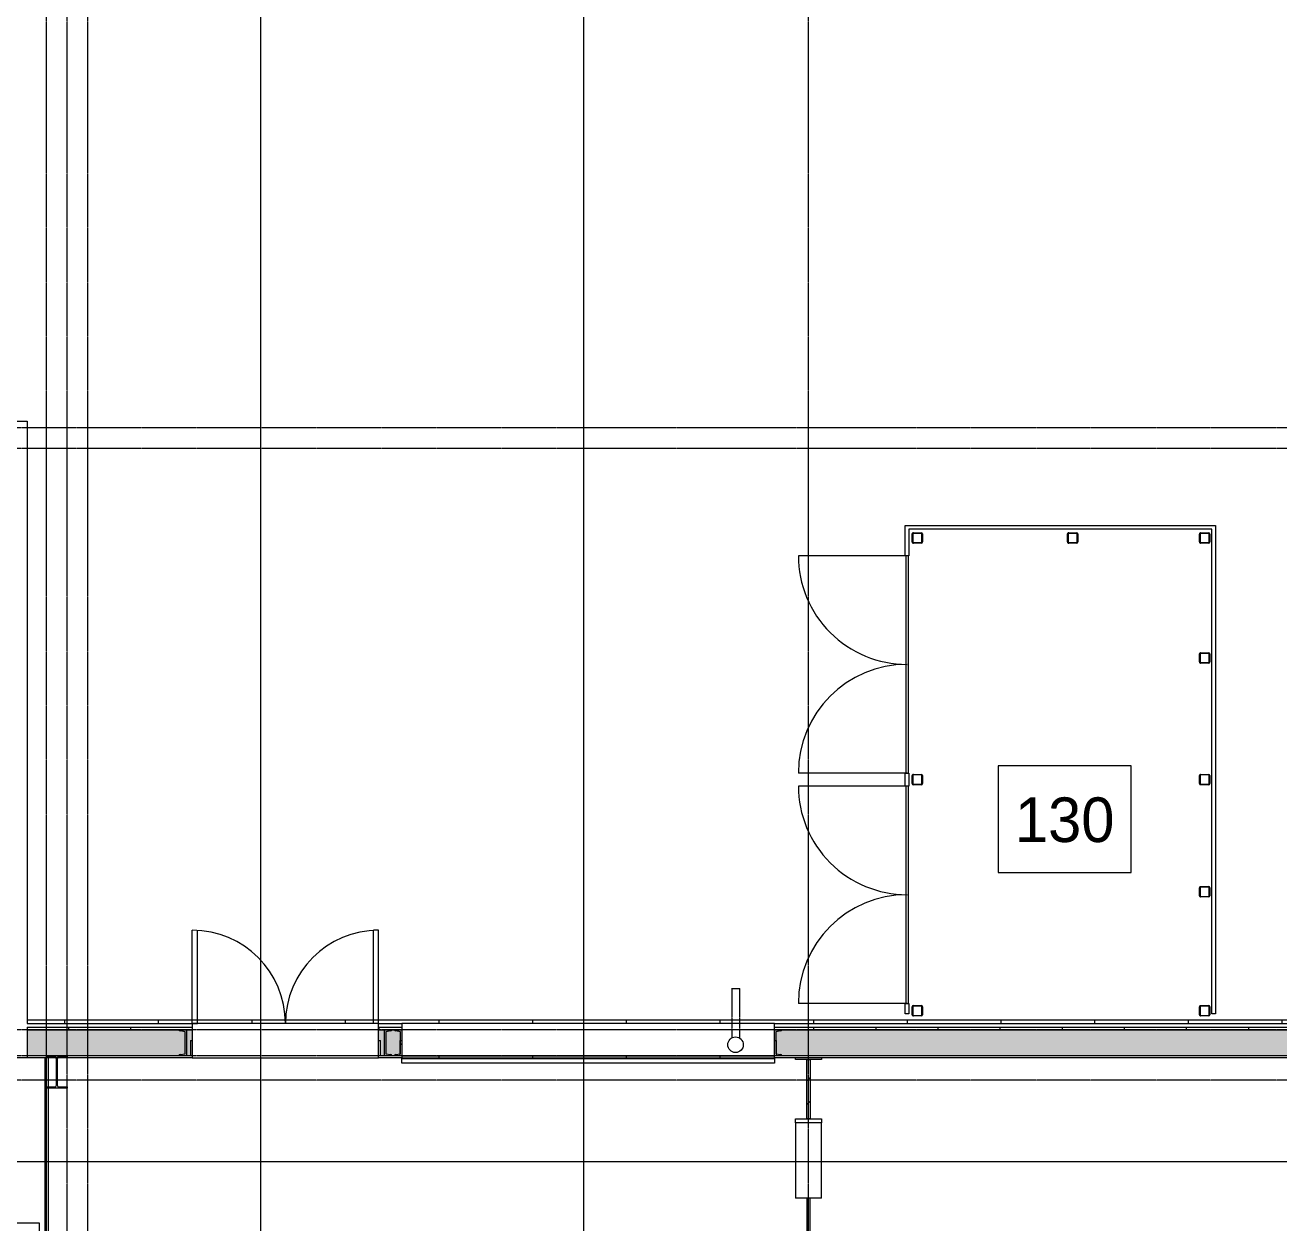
# Model space of a CAD drawing. Header units: inches. Extents: x 21035 to 27089, y -23277 to -20247.
# Drawn here: x 22783.1 to 23267.7, y -21198.9 to -20735.9 of the extents above; entities that cross this region are included whole.
import ezdxf

# ---------------------------------------------------------------- set-up
doc = ezdxf.new("R2010")
doc.units = ezdxf.units.IN
doc.header["$MEASUREMENT"] = 0
doc.linetypes.add('Dash', pattern=[0.25, 0.125, -0.125])
doc.linetypes.add('Grid Line 1_2_', pattern=[0.875, 0.5, -0.125, 0.125, -0.125])
for name, color, linetype, lineweight in [('A-AREA-IDEN', 2, 'Continuous', 9), ('A-CLNG', 13, 'Continuous', 13), ('A-DOOR', 31, 'Continuous', 13), ('A-ROOF', 132, 'Continuous', 13), ('A-ROOF-PATT', 132, 'Continuous', 13), ('A-WALL', 113, 'Continuous', 13), ('A-WALL-PATT', 111, 'Continuous', 25), ('E-LITE-EQPM', 33, 'Continuous', 13), ('E-LITE-EQPM-HDLN', 30, 'Dash', 9), ('G-ANNO-SYMB', 111, 'Continuous', 9), ('I-WALL', 2, 'Continuous', 13), ('S-BEAM', 12, 'Continuous', 13), ('S-COLS', 52, 'Continuous', 13), ('S-GRID', 1, 'Continuous', 9)]:
    doc.layers.add(name, color=color, linetype=linetype, lineweight=lineweight)
doc.styles.add('Century Gothic', font='GOTHIC.TTF', dxfattribs={"height": 17.245342})
pattern_1 = [(225, (23085.89, -22360.053), (19.00703, -19.00703), []), (225, (23085.89, -22388.853), (19.00703, -19.00703), [])]
pattern_2 = [(45, (0, 0), (-19.00703, 19.00703), []), (45, (0, 28.8), (-19.00703, 19.00703), [])]

# ---------------------------------------------------------------- blocks, each defined once
blk = doc.blocks.new('Girt_C - 10_D-1401750-RCP - First Floor')
at = {"layer": 'S-BEAM', "color": 8, "lineweight": 9}
for p, q in [((22790.75, -21135.05), (22790.75, -21603.3)), ((22790.82, -21135.05), (22790.82, -21603.3)), ((22791.39, -21146.37), (22791.39, -21135.05)), ((22791.39, -21381.05), (22791.39, -21146.8))]:
    blk.add_line(p, q, dxfattribs=at)
blk = doc.blocks.new('Double-Flush - 72_ x 96_-983185-RCP - First Floor')
at = {"layer": 'A-DOOR', "color": 7}
for p, q in [((-36, -6.63), (-36, -42.63)), ((-36, -6.63), (-34, -6.63)), ((-34, -6.63), (-34, -42.63)), ((34, -6.63), (34, -42.57)), ((36, -6.63), (34, -6.63)), ((36, -6.63), (36, -42.63)), ((-36, -42.63), (-34, -42.63))]:
    blk.add_line(p, q, dxfattribs=at)
at = {"layer": 'A-DOOR', "color": 8, "lineweight": 9}
for centre, start, end in [((-36, -6.63), 270, 360), ((36, -6.63), 180, 270)]:
    blk.add_arc(centre, 36, start, end, dxfattribs=at)
blk = doc.blocks.new('overhead door - one-983186-RCP - First Floor')
at = {"layer": 'A-DOOR', "color": 7}
for p, q in [((-72, -8.75), (-72, -7)), ((-72, -7), (72, -7)), ((72, -8.75), (-72, -8.75)), ((72, -7), (72, -8.75))]:
    blk.add_line(p, q, dxfattribs=at)
blk = doc.blocks.new('Lighting-Street_Cooper_Navion-Lumark_4-6-LED-Squares - The Caretaker LED-964008-RCP - First Floor')
at = {"layer": 'E-LITE-EQPM', "color": 8, "lineweight": 9}
blk.add_line((-1.68, -10.73), (1.57, -10.73), dxfattribs=at)
blk.add_circle((-0.05, -32.45), 3, dxfattribs=at)
at = {"layer": 'E-LITE-EQPM-HDLN', "color": 8}
for p, q in [((-1.55, -10.73), (-1.55, -29.92)), ((1.45, -10.73), (1.45, -29.92))]:
    blk.add_line(p, q, dxfattribs=at)
blk = doc.blocks.new('dumpster door - one-1001559-RCP - First Floor')
at = {"layer": 'A-DOOR', "color": 7}
for p, q in [((42, 0.5), (-42, 0.5)), ((-42, 0), (-42, -42)), ((42, 0), (42, -42)), ((-42, -0.5), (42, -0.5))]:
    blk.add_line(p, q, dxfattribs=at)
for centre, start, end in [((-42, 0), 270, 0), ((42, 0), 180, 270)]:
    blk.add_arc(centre, 42, start, end, dxfattribs=at)
blk = doc.blocks.new('HSS-Hollow Structural Section-Column - HSS4X4X1_4-1001889-RCP - First Floor')
at = {"layer": 'S-COLS', "lineweight": 9}
h = blk.add_hatch(dxfattribs=at)
h.set_pattern_fill('FP_19', color=8, style=0, pattern_type=2)
h.set_pattern_definition([(225, (23127.985, -21116.928), (19.00703, -19.00703), []), (225, (23127.985, -21145.728), (19.00703, -19.00703), [])])
h.paths.add_polyline_path([(-1.53, 2), (-1.86, 1.86), (-2, 1.53), (-2, -1.53), (-1.86, -1.86), (-1.53, -2), (1.53, -2), (1.86, -1.86), (2, -1.53), (2, 1.53), (1.86, 1.86), (1.53, 2)], flags=0)
h.paths.add_polyline_path([(-1.53, 1.77), (1.7, 1.7), (1.77, 1.53), (1.7, -1.7), (1.53, -1.77), (-1.7, -1.7), (-1.77, -1.53), (-1.7, 1.7)], flags=0)
at = {"layer": 'S-COLS', "color": 7}
for p, q in [((-2, -1.53), (-2, 1.53)), ((-1.77, 1.53), (-1.77, -1.53)), ((-1.53, 2), (1.53, 2)), ((1.53, 1.77), (-1.53, 1.77)), ((1.77, -1.53), (1.77, 1.53)), ((2, 1.53), (2, -1.53)), ((-1.53, -1.77), (1.53, -1.77)), ((1.53, -2), (-1.53, -2))]:
    blk.add_line(p, q, dxfattribs=at)
for centre, radius, start, end in [((-1.53, 1.53), 0.466, 90, 180), ((-1.53, 1.53), 0.233, 90, 180), ((1.53, 1.53), 0.466, 360, 90), ((1.53, 1.53), 0.233, 360, 90), ((-1.53, -1.53), 0.466, 180, 270), ((-1.53, -1.53), 0.233, 180, 270), ((1.53, -1.53), 0.233, 270, 360), ((1.53, -1.53), 0.466, 270, 0)]:
    blk.add_arc(centre, radius, start, end, dxfattribs=at)
blk = doc.blocks.new('HSS-Hollow Structural Section-Column - HSS4X4X1_4-V36-RCP - First Floor')
at = {"layer": 'S-COLS', "color": 7}
for p, q in [((-2, -1.534), (-2, 1.534)), ((-1.767, 1.534), (-1.767, -1.534)), ((-1.534, 2), (1.534, 2)), ((1.534, 1.767), (-1.534, 1.767)), ((1.767, -1.534), (1.767, 1.534)), ((2, 1.534), (2, -1.534)), ((-1.534, -1.767), (1.534, -1.767)), ((1.534, -2), (-1.534, -2))]:
    blk.add_line(p, q, dxfattribs=at)
for centre, radius, start, end in [((-1.534, 1.534), 0.466, 90, 180), ((-1.534, 1.534), 0.233, 90, 180), ((1.534, 1.534), 0.466, 360, 90), ((1.534, 1.534), 0.233, 360, 90), ((-1.534, -1.534), 0.466, 180, 270), ((-1.534, -1.534), 0.233, 180, 270), ((1.534, -1.534), 0.233, 270, 360), ((1.534, -1.534), 0.466, 270, 0)]:
    blk.add_arc(centre, radius, start, end, dxfattribs=at)
blk = doc.blocks.new('HSS-Hollow Structural Section-Column - HSS4X4X1_4-V37-RCP - First Floor')
at = {"layer": 'S-COLS', "color": 7}
for p, q in [((-2, -1.534), (-2, 1.534)), ((-1.767, 1.534), (-1.767, -1.534)), ((-1.534, 2), (1.534, 2)), ((1.534, 1.767), (-1.534, 1.767)), ((1.767, -1.534), (1.767, 1.534)), ((2, 1.534), (2, -1.534)), ((-1.534, -1.767), (1.534, -1.767)), ((1.534, -2), (-1.534, -2))]:
    blk.add_line(p, q, dxfattribs=at)
for centre, radius, start, end in [((-1.534, 1.534), 0.466, 90, 180), ((-1.534, 1.534), 0.233, 90, 180), ((1.534, 1.534), 0.466, 360, 90), ((1.534, 1.534), 0.233, 360, 90), ((-1.534, -1.534), 0.466, 180, 270), ((-1.534, -1.534), 0.233, 180, 270), ((1.534, -1.534), 0.233, 270, 360), ((1.534, -1.534), 0.466, 270, 0)]:
    blk.add_arc(centre, radius, start, end, dxfattribs=at)
blk = doc.blocks.new('HSS-Hollow Structural Section-Column - HSS4X4X1_4-V38-RCP - First Floor')
at = {"layer": 'S-COLS', "color": 7}
for p, q in [((-2, -1.534), (-2, 1.534)), ((-1.767, 1.534), (-1.767, -1.534)), ((-1.534, 2), (1.534, 2)), ((1.534, 1.767), (-1.534, 1.767)), ((1.767, -1.534), (1.767, 1.534)), ((2, 1.534), (2, -1.534)), ((-1.534, -1.767), (1.534, -1.767)), ((1.534, -2), (-1.534, -2))]:
    blk.add_line(p, q, dxfattribs=at)
for centre, radius, start, end in [((-1.534, 1.534), 0.466, 90, 180), ((-1.534, 1.534), 0.233, 90, 180), ((1.534, 1.534), 0.466, 360, 90), ((1.534, 1.534), 0.233, 360, 90), ((-1.534, -1.534), 0.466, 180, 270), ((-1.534, -1.534), 0.233, 180, 270), ((1.534, -1.534), 0.233, 270, 360), ((1.534, -1.534), 0.466, 270, 0)]:
    blk.add_arc(centre, radius, start, end, dxfattribs=at)
blk = doc.blocks.new('HSS-Hollow Structural Section-Column - HSS4X4X1_4-V39-RCP - First Floor')
at = {"layer": 'S-COLS', "color": 7}
for p, q in [((-2, -1.534), (-2, 1.534)), ((-1.767, 1.534), (-1.767, -1.534)), ((-1.534, 2), (1.534, 2)), ((1.534, 1.767), (-1.534, 1.767)), ((1.767, -1.534), (1.767, 1.534)), ((2, 1.534), (2, -1.534)), ((-1.534, -1.767), (1.534, -1.767)), ((1.534, -2), (-1.534, -2))]:
    blk.add_line(p, q, dxfattribs=at)
for centre, radius, start, end in [((-1.534, 1.534), 0.466, 90, 180), ((-1.534, 1.534), 0.233, 90, 180), ((1.534, 1.534), 0.466, 360, 90), ((1.534, 1.534), 0.233, 360, 90), ((-1.534, -1.534), 0.466, 180, 270), ((-1.534, -1.534), 0.233, 180, 270), ((1.534, -1.534), 0.233, 270, 360), ((1.534, -1.534), 0.466, 270, 0)]:
    blk.add_arc(centre, radius, start, end, dxfattribs=at)
blk = doc.blocks.new('HSS-Hollow Structural Section-Column - HSS4X4X1_4-V40-RCP - First Floor')
at = {"layer": 'S-COLS', "lineweight": 9}
h = blk.add_hatch(dxfattribs=at)
h.set_pattern_fill('FP_20', color=8, style=0, pattern_type=2)
h.set_pattern_definition([(225, (23238.985, -20934.178), (19.00703, -19.00703), []), (225, (23238.985, -20962.978), (19.00703, -19.00703), [])])
h.paths.add_polyline_path([(-1.53, 2), (-1.86, 1.86), (-2, 1.53), (-2, -1.53), (-1.86, -1.86), (-1.53, -2), (1.53, -2), (1.86, -1.86), (2, -1.53), (2, 1.53), (1.86, 1.86), (1.53, 2)], flags=0)
h.paths.add_polyline_path([(-1.53, 1.77), (1.7, 1.7), (1.77, 1.53), (1.7, -1.7), (1.53, -1.77), (-1.7, -1.7), (-1.77, -1.53), (-1.7, 1.7)], flags=0)
at = {"layer": 'S-COLS', "color": 7}
for p, q in [((-2, -1.53), (-2, 1.53)), ((-1.77, 1.53), (-1.77, -1.53)), ((-1.53, 2), (1.53, 2)), ((1.53, 1.77), (-1.53, 1.77)), ((1.77, -1.53), (1.77, 1.53)), ((2, 1.53), (2, -1.53)), ((-1.53, -1.77), (1.53, -1.77)), ((1.53, -2), (-1.53, -2))]:
    blk.add_line(p, q, dxfattribs=at)
for centre, radius, start, end in [((-1.53, 1.53), 0.466, 90, 180), ((-1.53, 1.53), 0.233, 90, 180), ((1.53, 1.53), 0.466, 360, 90), ((1.53, 1.53), 0.233, 360, 90), ((-1.53, -1.53), 0.466, 180, 270), ((-1.53, -1.53), 0.233, 180, 270), ((1.53, -1.53), 0.233, 270, 360), ((1.53, -1.53), 0.466, 270, 0)]:
    blk.add_arc(centre, radius, start, end, dxfattribs=at)
blk = doc.blocks.new('HSS-Hollow Structural Section-Column - HSS4X4X1_4-V41-RCP - First Floor')
at = {"layer": 'S-COLS', "color": 7}
for p, q in [((-2, -1.534), (-2, 1.534)), ((-1.767, 1.534), (-1.767, -1.534)), ((-1.534, 2), (1.534, 2)), ((1.534, 1.767), (-1.534, 1.767)), ((1.767, -1.534), (1.767, 1.534)), ((2, 1.534), (2, -1.534)), ((-1.534, -1.767), (1.534, -1.767)), ((1.534, -2), (-1.534, -2))]:
    blk.add_line(p, q, dxfattribs=at)
for centre, radius, start, end in [((-1.534, 1.534), 0.466, 90, 180), ((-1.534, 1.534), 0.233, 90, 180), ((1.534, 1.534), 0.466, 360, 90), ((1.534, 1.534), 0.233, 360, 90), ((-1.534, -1.534), 0.466, 180, 270), ((-1.534, -1.534), 0.233, 180, 270), ((1.534, -1.534), 0.233, 270, 360), ((1.534, -1.534), 0.466, 270, 0)]:
    blk.add_arc(centre, radius, start, end, dxfattribs=at)
blk = doc.blocks.new('HSS-Hollow Structural Section-Column - HSS4X4X1_4-V42-RCP - First Floor')
at = {"layer": 'S-COLS', "lineweight": 9}
h = blk.add_hatch(dxfattribs=at)
h.set_pattern_fill('FP_21', color=8, style=0, pattern_type=2)
h.set_pattern_definition([(225, (23238.985, -20980.553), (19.00703, -19.00703), []), (225, (23238.985, -21009.353), (19.00703, -19.00703), [])])
h.paths.add_polyline_path([(-1.53, 2), (-1.86, 1.86), (-2, 1.53), (-2, -1.53), (-1.86, -1.86), (-1.53, -2), (1.53, -2), (1.86, -1.86), (2, -1.53), (2, 1.53), (1.86, 1.86), (1.53, 2)], flags=0)
h.paths.add_polyline_path([(-1.53, 1.77), (1.7, 1.7), (1.77, 1.53), (1.7, -1.7), (1.53, -1.77), (-1.7, -1.7), (-1.77, -1.53), (-1.7, 1.7)], flags=0)
at = {"layer": 'S-COLS', "color": 7}
for p, q in [((-2, -1.53), (-2, 1.53)), ((-1.77, 1.53), (-1.77, -1.53)), ((-1.53, 2), (1.53, 2)), ((1.53, 1.77), (-1.53, 1.77)), ((1.77, -1.53), (1.77, 1.53)), ((2, 1.53), (2, -1.53)), ((-1.53, -1.77), (1.53, -1.77)), ((1.53, -2), (-1.53, -2))]:
    blk.add_line(p, q, dxfattribs=at)
for centre, radius, start, end in [((-1.53, 1.53), 0.466, 90, 180), ((-1.53, 1.53), 0.233, 90, 180), ((1.53, 1.53), 0.466, 360, 90), ((1.53, 1.53), 0.233, 360, 90), ((-1.53, -1.53), 0.466, 180, 270), ((-1.53, -1.53), 0.233, 180, 270), ((1.53, -1.53), 0.233, 270, 360), ((1.53, -1.53), 0.466, 270, 0)]:
    blk.add_arc(centre, radius, start, end, dxfattribs=at)
blk = doc.blocks.new('HSS-Hollow Structural Section-Column - HSS4X4X1_4-V43-RCP - First Floor')
at = {"layer": 'S-COLS', "color": 7}
for p, q in [((-2, -1.534), (-2, 1.534)), ((-1.767, 1.534), (-1.767, -1.534)), ((-1.534, 2), (1.534, 2)), ((1.534, 1.767), (-1.534, 1.767)), ((1.767, -1.534), (1.767, 1.534)), ((2, 1.534), (2, -1.534)), ((-1.534, -1.767), (1.534, -1.767)), ((1.534, -2), (-1.534, -2))]:
    blk.add_line(p, q, dxfattribs=at)
for centre, radius, start, end in [((-1.534, 1.534), 0.466, 90, 180), ((-1.534, 1.534), 0.233, 90, 180), ((1.534, 1.534), 0.466, 360, 90), ((1.534, 1.534), 0.233, 360, 90), ((-1.534, -1.534), 0.466, 180, 270), ((-1.534, -1.534), 0.233, 180, 270), ((1.534, -1.534), 0.233, 270, 360), ((1.534, -1.534), 0.466, 270, 0)]:
    blk.add_arc(centre, radius, start, end, dxfattribs=at)
blk = doc.blocks.new('columns and girder2 - one-V52-RCP - First Floor')
at = {"layer": 'S-BEAM', "lineweight": 9}
h = blk.add_hatch(dxfattribs=at)
h.set_pattern_fill('FP_31', color=8, style=0, pattern_type=2)
h.set_pattern_definition(pattern_1)
h.paths.add_polyline_path([(-5, -0.5), (-5, -2), (5, -2), (5, -0.5), (3.18, -0.5)], flags=0)
h.paths.add_polyline_path([(-5, -22.75), (-5, -24.27), (5, -24.27), (5, -22.75)], flags=0)
h.paths.add_polyline_path([(5, -1199.84), (-5, -1199.84), (-5, -1201.35), (5, -1201.35)], flags=0)
h.paths.add_polyline_path([(-5, -1224.25), (-5, -1225), (5, -1225), (5, -1224.25)], flags=0)
h = blk.add_hatch(dxfattribs=at)
h.set_pattern_fill('FP_31', color=8, style=0, pattern_type=2)
h.set_pattern_definition(pattern_1)
h.paths.add_polyline_path([(0.62, -2), (-0.63, -2), (-0.63, -22.75), (0.62, -22.75), (0.62, -3.98)], flags=0)
h.paths.add_polyline_path([(0.62, -1201.35), (-0.63, -1201.35), (-0.63, -1224.25), (0.62, -1224.25), (0.62, -1224.1)], flags=0)
at = {"layer": 'S-BEAM', "color": 8, "lineweight": 9}
for p, q in [((-0.63, -997.06), (-0.63, -1170.74)), ((0.62, -1170.74), (0.62, -997.06)), ((-5, -1170.74), (-5, -1199.84)), ((-5, -1170.74), (5, -1170.74)), ((5, -1199.84), (5, -1170.74))]:
    blk.add_line(p, q, dxfattribs=at)
at = {"layer": 'S-BEAM', "color": 7}
for p, q in [((-5, -1201.35), (-5, -1199.84)), ((-5, -1199.84), (5, -1199.84)), ((5, -1201.35), (-5, -1201.35)), ((-0.63, -1224.25), (-0.63, -1201.35)), ((-0.63, -1201.35), (0.62, -1201.35)), ((0.62, -1201.35), (0.62, -1224.25)), ((5, -1199.84), (5, -1201.35)), ((-5, -1225), (-5, -1224.25)), ((-5, -1224.25), (5, -1224.25)), ((0.62, -1224.25), (-0.63, -1224.25)), ((5, -1224.25), (5, -1225))]:
    blk.add_line(p, q, dxfattribs=at)

msp = doc.modelspace()

# ---------------------------------------------------------------- hatches: boundary and pattern name
at = {"layer": 'A-ROOF-PATT', "lineweight": 9}
h = msp.add_hatch(dxfattribs=at)
h.set_pattern_fill('FP_17', color=8, style=0, pattern_type=2)
h.set_pattern_definition([(90, (0, -38.45), (36.188, -2e-15), [])])
h.paths.add_polyline_path([(26284.39023, -22371.68387), (26284.39023, -21120.45299), (22783.89023, -21120.45299), (22783.89023, -21121.80281), (26283.89023, -21121.80281), (26283.89023, -22233.67781), (26281.39028, -22233.67781), (26281.45273, -22369.55281), (26281.45273, -22369.61531), (26281.45273, -22371.68387), (26283.82773, -22371.68387), (26283.89023, -22371.68387)], flags=0)
h.paths.add_polyline_path([(26272.64023, -22371.68387), (26273.39023, -22371.68387), (26273.39023, -22370.67781), (26272.64023, -22370.67781)], flags=0)
h.paths.add_polyline_path([(22780.63923, -22369.95341), (22781.38923, -22369.95341), (22781.38923, -22356.55281), (22780.63923, -22356.55281), (22780.63923, -22369.55281)], flags=0)
h.paths.add_polyline_path([(22781.38923, -22347.05281), (22781.38923, -22111.80281), (22780.63923, -22111.80281), (22780.63923, -22347.05281)], flags=0)
h.paths.add_polyline_path([(22780.63923, -22105.80281), (22781.38923, -22105.80281), (22781.38923, -21870.55281), (22780.63923, -21870.55281), (22780.63923, -22104.30138)], flags=0)
h.paths.add_polyline_path([(22780.63923, -21864.55281), (22781.38923, -21864.55281), (22781.38923, -21851.55281), (22780.63923, -21851.55281), (22780.63923, -21854.55281)], flags=0)
h.paths.add_polyline_path([(22928.76523, -21135.05281), (23072.76523, -21135.05281), (23072.76523, -21134.30281), (22928.76523, -21134.30281)], flags=0)
at = {"layer": 'A-WALL-PATT', "lineweight": 9}
h = msp.add_hatch(dxfattribs=at)
h.set_pattern_fill('FP_14', color=8, style=0, pattern_type=2)
h.set_pattern_definition([(0, (0, 0), (0, 24), []), (90, (0, 0), (-24, 1e-15), [])])
h.paths.add_polyline_path([(22783.89023, -21124.30281), (22847.76523, -21124.30281), (22847.76523, -21123.30281), (22783.89023, -21123.30281)], flags=0)
h.paths.add_polyline_path([(25981.01523, -21124.30281), (25981.01523, -21123.30281), (25968.76523, -21123.30281), (25968.76523, -21124.30281), (25980.26523, -21124.30281)], flags=0)
h.paths.add_polyline_path([(22919.76523, -21124.30281), (22928.76523, -21124.30281), (22928.76523, -21123.30281), (22919.76523, -21123.30281)], flags=0)
h.paths.add_polyline_path([(25932.76523, -21124.30281), (25932.76523, -21123.30281), (23072.76523, -21123.30281), (23072.76523, -21124.30281), (25802.40138, -21124.30281)], flags=0)
h = msp.add_hatch(dxfattribs=at)
h.set_pattern_fill('FP_11', color=8, style=0, pattern_type=2)
h.set_pattern_definition([(161.57, (0.96, 0.96), (-7.6802237, -0.0009796), [0, -54.643, 6.067, 0]), (18.43, (-0.96, 0.96), (-7.6802237, 0.0009796), [0, -54.643, 6.067, 0]), (108.43, (0.96, 0.96), (3.8382953, -19.20136532), [18.211, -42.499]), (71.57, (-0.96, 0.96), (3.8382953, 19.20136532), [18.211, -42.499])])
h.paths.add_polyline_path([(23696.83638, -21134.30281), (25932.01523, -21134.30281), (25932.01523, -21128.42781), (25932.76523, -21128.42781), (25932.76523, -21124.30281), (23072.76523, -21124.30281), (23072.76523, -21128.42781), (23073.51523, -21128.42781), (23073.51523, -21134.30281), (23626.65088, -21134.30281)], flags=0)
h.paths.add_polyline_path([(22784.42488, -21134.30281), (22847.01523, -21134.30281), (22847.01523, -21128.42781), (22847.76523, -21128.42781), (22847.76523, -21124.30281), (22783.89023, -21124.30281), (22783.89023, -21134.30281)], flags=0)
h.paths.add_polyline_path([(25980.26523, -21134.30281), (25980.26523, -21124.30281), (25968.76523, -21124.30281), (25968.76523, -21128.42781), (25969.51523, -21128.42781), (25969.51523, -21134.30281), (25977.86513, -21134.30281)], flags=0)
h.paths.add_polyline_path([(22920.51523, -21134.30281), (22928.01523, -21134.30281), (22928.01523, -21128.42781), (22928.76523, -21128.42781), (22928.76523, -21124.30281), (22919.76523, -21124.30281), (22919.76523, -21128.42781), (22920.51523, -21128.42781)], flags=0)
at = {"layer": 'S-COLS', "lineweight": 9}
h = msp.add_hatch(dxfattribs=at)
h.set_pattern_fill('FP_8', color=8, style=0, pattern_type=2)
h.set_pattern_definition(pattern_2)
h.paths.add_polyline_path([(22924.90523, -21134.30281), (22924.77752, -21133.99451), (22924.46923, -21133.86681), (22922.54123, -21133.56145), (22922.54123, -21125.04418), (22924.77752, -21124.61111), (22924.90523, -21124.30281), (22922.01523, -21124.30281), (22922.01523, -21134.30281)], flags=0)
h = msp.add_hatch(dxfattribs=at)
h.set_pattern_fill('FP_8', color=8, style=0, pattern_type=2)
h.set_pattern_definition(pattern_2)
h.paths.add_polyline_path([(22928.76523, -21134.30281), (22928.76523, -21124.30281), (22925.87523, -21124.30281), (22926.00293, -21124.61111), (22926.31123, -21124.73881), (22928.23923, -21125.04418), (22928.23923, -21133.56145), (22926.00293, -21133.99451), (22925.87523, -21134.30281)], flags=0)
h = msp.add_hatch(dxfattribs=at)
h.set_pattern_fill('FP_8', color=8, style=0, pattern_type=2)
h.set_pattern_definition(pattern_2)
h.paths.add_polyline_path([(22791.39023, -21146.80281), (22799.39023, -21146.80281), (22799.39023, -21146.36922), (22796.22616, -21146.36922), (22795.73726, -21146.16671), (22795.53476, -21145.67781), (22795.53476, -21135.42781), (22795.73726, -21134.93891), (22796.22616, -21134.7364), (22799.39023, -21134.7364), (22799.39023, -21134.30281), (22791.39023, -21134.30281), (22791.39023, -21134.7364), (22794.55429, -21134.7364), (22795.04319, -21134.93891), (22795.24569, -21135.42781), (22795.24569, -21145.67781), (22795.04319, -21146.16671), (22794.55429, -21146.36922), (22791.39023, -21146.36922)], flags=0)

# ---------------------------------------------------------------- linework, layer by layer
at = {"layer": 'A-AREA-IDEN', "flags": 128}
msp.add_lwpolyline([(23159.19666, -21022.28346), (23159.19666, -21063.42632), (23210.61666, -21063.42632), (23210.61666, -21022.28346)], close=True, dxfattribs=at)
at = {"layer": 'A-CLNG', "color": 8, "lineweight": 9}
msp.add_line((22928.76523, -21135.05281), (23072.76523, -21135.05281), dxfattribs=at)
at = {"layer": 'A-ROOF', "color": 8, "lineweight": 9}
msp.add_line((22783.89023, -21120.45299), (26284.39023, -21120.45299), dxfattribs=at)
at = {"layer": 'A-WALL', "color": 7}
for p, q in [((22555.26523, -20889.05281), (22783.89023, -20889.05281)), ((22783.89023, -20889.05281), (22783.89023, -21121.80281)), ((23123.23523, -20929.30281), (23243.23523, -20929.30281)), ((23123.23523, -20941.05281), (23123.23523, -20929.30281)), ((23241.73523, -20930.80281), (23124.73523, -20930.80281)), ((23124.73523, -20930.80281), (23124.73523, -20941.05281)), ((23241.73523, -21118.05281), (23241.73523, -20930.80281)), ((23243.23523, -20929.30281), (23243.23523, -21118.05281)), ((23124.73523, -20941.05281), (23123.23523, -20941.05281)), ((23123.23523, -21030.05281), (23123.23523, -21025.05281)), ((23123.23523, -21025.05281), (23124.73523, -21025.05281)), ((23124.73523, -21025.05281), (23124.73523, -21030.05281)), ((23124.73523, -21030.05281), (23123.23523, -21030.05281)), ((23123.23523, -21118.05281), (23123.23523, -21114.05281)), ((23123.23523, -21114.05281), (23124.73523, -21114.05281)), ((23124.73523, -21114.05281), (23124.73523, -21118.05281)), ((22783.89023, -21121.80281), (22847.76523, -21121.80281)), ((22847.76523, -21121.80281), (22847.76523, -21135.05281)), ((22919.76523, -21121.80281), (22928.76523, -21121.80281)), ((22919.76523, -21135.05281), (22919.76523, -21121.80281)), ((22928.76523, -21121.80281), (22928.76523, -21135.05281)), ((23072.76523, -21121.80281), (25932.76523, -21121.80281)), ((23072.76523, -21135.05281), (23072.76523, -21121.80281)), ((23124.73523, -21118.05281), (23123.23523, -21118.05281)), ((23243.23523, -21118.05281), (23241.73523, -21118.05281)), ((22783.89023, -21123.30281), (22783.89023, -21135.05281)), ((22783.89023, -21123.30281), (22847.76523, -21123.30281)), ((22783.89023, -21124.30281), (22847.76523, -21124.30281)), ((22919.76523, -21123.30281), (22928.76523, -21123.30281)), ((22919.76523, -21124.30281), (22928.76523, -21124.30281)), ((23072.76523, -21123.30281), (25932.76523, -21123.30281)), ((23072.76523, -21124.30281), (25932.76523, -21124.30281)), ((22847.01523, -21128.42781), (22847.76523, -21128.42781)), ((22847.01523, -21128.42781), (22847.01523, -21134.30281)), ((22919.76523, -21128.42781), (22920.51523, -21128.42781)), ((22920.51523, -21134.30281), (22920.51523, -21128.42781)), ((22928.01523, -21128.42781), (22928.76523, -21128.42781)), ((22928.01523, -21128.42781), (22928.01523, -21134.30281)), ((23072.76523, -21128.42781), (23073.51523, -21128.42781)), ((23073.51523, -21134.30281), (23073.51523, -21128.42781)), ((22847.76523, -21135.05281), (22772.64023, -21135.05281)), ((22847.01523, -21134.30281), (22783.89023, -21134.30281)), ((22928.76523, -21135.05281), (22919.76523, -21135.05281)), ((22928.01523, -21134.30281), (22920.51523, -21134.30281)), ((25932.76523, -21135.05281), (23072.76523, -21135.05281)), ((25932.01523, -21134.30281), (23073.51523, -21134.30281))]:
    msp.add_line(p, q, dxfattribs=at)
at = {"layer": 'A-WALL', "color": 8, "lineweight": 9}
for p, q in [((22919.76523, -21121.80281), (22847.76523, -21121.80281)), ((23072.76523, -21121.80281), (22928.76523, -21121.80281)), ((22847.76523, -21135.05281), (22919.76523, -21135.05281)), ((22928.76523, -21134.30281), (23072.76523, -21134.30281))]:
    msp.add_line(p, q, dxfattribs=at)
at = {"layer": 'G-ANNO-SYMB'}
for p, q in [((22874.1556, -20363.10083), (22874.1556, -23159.64997)), ((22998.96338, -20606.81597), (22998.96338, -23159.64997)), ((26414.4279, -21175.34566), (22772.63634, -21175.34566))]:
    msp.add_line(p, q, dxfattribs=at)
at = {"layer": 'I-WALL', "color": 8, "lineweight": 9}
for p, q in [((22792.13923, -21146.36922), (22792.13923, -21135.05281)), ((22792.13923, -21384.75253), (22792.13923, -21146.80281))]:
    msp.add_line(p, q, dxfattribs=at)
at = {"layer": 'I-WALL', "color": 7}
for p, q in [((22552.70273, -21198.92781), (22788.63923, -21198.92781)), ((22788.63923, -21198.92781), (22788.63923, -21203.80281))]:
    msp.add_line(p, q, dxfattribs=at)
at = {"layer": 'S-COLS', "color": 7}
for p, q in [((22842.62523, -21124.30281), (22845.51523, -21124.30281)), ((22844.98923, -21125.04418), (22843.06123, -21124.73881)), ((22844.98923, -21133.56145), (22844.98923, -21125.04418)), ((22845.51523, -21124.30281), (22845.51523, -21134.30281)), ((22922.01523, -21134.30281), (22922.01523, -21124.30281)), ((22922.01523, -21124.30281), (22924.90523, -21124.30281)), ((22924.46923, -21124.73881), (22922.54123, -21125.04418)), ((22922.54123, -21125.04418), (22922.54123, -21133.56145)), ((22925.87523, -21124.30281), (22928.76523, -21124.30281)), ((22928.23923, -21125.04418), (22926.31123, -21124.73881)), ((22928.23923, -21133.56145), (22928.23923, -21125.04418)), ((22928.76523, -21124.30281), (22928.76523, -21134.30281)), ((23072.76523, -21134.30281), (23072.76523, -21124.30281)), ((23072.76523, -21124.30281), (23075.65523, -21124.30281)), ((23075.21923, -21124.73881), (23073.29123, -21125.04418)), ((23073.29123, -21125.04418), (23073.29123, -21133.56145)), ((22791.39023, -21134.7364), (22791.39023, -21134.30281)), ((22791.39023, -21134.30281), (22799.39023, -21134.30281)), ((22794.55429, -21134.7364), (22791.39023, -21134.7364)), ((22795.24569, -21145.67781), (22795.24569, -21135.42781)), ((22795.53476, -21135.42781), (22795.53476, -21145.67781)), ((22799.39023, -21134.7364), (22796.22616, -21134.7364)), ((22799.39023, -21134.30281), (22799.39023, -21134.7364)), ((22845.51523, -21134.30281), (22842.62523, -21134.30281)), ((22843.06123, -21133.86681), (22844.98923, -21133.56145)), ((22924.90523, -21134.30281), (22922.01523, -21134.30281)), ((22922.54123, -21133.56145), (22924.46923, -21133.86681)), ((22928.76523, -21134.30281), (22925.87523, -21134.30281)), ((22926.31123, -21133.86681), (22928.23923, -21133.56145)), ((23075.65523, -21134.30281), (23072.76523, -21134.30281)), ((23073.29123, -21133.56145), (23075.21923, -21133.86681)), ((22791.39023, -21146.36922), (22794.55429, -21146.36922)), ((22791.39023, -21146.80281), (22791.39023, -21146.36922)), ((22799.39023, -21146.80281), (22791.39023, -21146.80281)), ((22796.22616, -21146.36922), (22799.39023, -21146.36922)), ((22799.39023, -21146.36922), (22799.39023, -21146.80281))]:
    msp.add_line(p, q, dxfattribs=at)
for centre, radius, start, end in [((22843.06123, -21124.30281), 0.436, 180, 270), ((22924.46923, -21124.30281), 0.436, 270, 0), ((22926.31123, -21124.30281), 0.436, 180, 270), ((23075.21923, -21124.30281), 0.436, 270, 0), ((22794.55429, -21135.42781), 0.69141, 0, 90), ((22796.22616, -21135.42781), 0.69141, 90, 180), ((22843.06123, -21134.30281), 0.436, 90, 180), ((22924.46923, -21134.30281), 0.436, 0, 90), ((22926.31123, -21134.30281), 0.436, 90, 180), ((23075.21923, -21134.30281), 0.436, 0, 90), ((22794.55429, -21145.67781), 0.69141, 270, 0), ((22796.22616, -21145.67781), 0.69141, 180, 270)]:
    msp.add_arc(centre, radius, start, end, dxfattribs=at)
at = {"layer": 'S-GRID', "linetype": 'Grid Line 1_2_'}
for p, q in [((22791.39023, -23227.3711), (22791.39023, -20361.60083)), ((22799.39023, -23227.3711), (22799.39023, -20361.60083)), ((22799.39023, -23227.3711), (22799.39023, -20361.60083)), ((22807.39023, -23227.3711), (22807.39023, -20361.60083)), ((23085.89023, -23227.3711), (23085.89023, -20361.60083)), ((23085.89023, -23227.3711), (23085.89023, -20361.60083)), ((26557.32365, -20891.55281), (21678.63847, -20891.55281)), ((26557.32365, -20899.55281), (21678.63847, -20899.55281)), ((26557.32365, -21124.30281), (21678.63847, -21124.30281)), ((26557.32365, -21134.30281), (21678.63847, -21134.30281)), ((26557.32365, -21143.80281), (21678.63847, -21143.80281))]:
    msp.add_line(p, q, dxfattribs=at)

# ---------------------------------------------------------------- block references
at = {"layer": 'A-DOOR', "color": 8, "lineweight": 9}
for name, p, rotation in [('dumpster door - one-1001559-RCP - First Floor', (23123.98523, -20983.05281), 270), ('dumpster door - one-1001559-RCP - First Floor', (23123.98523, -21072.05281), 270), ('Double-Flush - 72_ x 96_-983185-RCP - First Floor', (22883.76523, -21128.42781), 180)]:
    msp.add_blockref(name, p, dxfattribs=dict(at, rotation=rotation))
msp.add_blockref('overhead door - one-983186-RCP - First Floor', (23000.76523, -21128.42781), dxfattribs=at)
at = {"layer": 'E-LITE-EQPM', "color": 8, "lineweight": 9}
msp.add_blockref('Lighting-Street_Cooper_Navion-Lumark_4-6-LED-Squares - The Caretaker LED-964008-RCP - First Floor', (23057.76523, -21097.61364), dxfattribs=at)
at = {"layer": 'S-BEAM', "color": 8, "lineweight": 9}
msp.add_blockref('Girt_C - 10_D-1401750-RCP - First Floor', (0, 0), dxfattribs=at)
at = {"layer": 'S-BEAM', "color": 8, "lineweight": 9, "rotation": 180}
msp.add_blockref('columns and girder2 - one-V52-RCP - First Floor', (23085.89023, -22360.05281), dxfattribs=at)
at = {"layer": 'S-COLS', "color": 250, "lineweight": 9, "rotation": 180}
for name, p in [('HSS-Hollow Structural Section-Column - HSS4X4X1_4-V39-RCP - First Floor', (23127.98523, -20934.17781)), ('HSS-Hollow Structural Section-Column - HSS4X4X1_4-V43-RCP - First Floor', (23187.98523, -20934.17781)), ('HSS-Hollow Structural Section-Column - HSS4X4X1_4-V40-RCP - First Floor', (23238.98523, -20934.17781)), ('HSS-Hollow Structural Section-Column - HSS4X4X1_4-V42-RCP - First Floor', (23238.98523, -20980.55281)), ('HSS-Hollow Structural Section-Column - HSS4X4X1_4-V37-RCP - First Floor', (23127.98523, -21027.55281)), ('HSS-Hollow Structural Section-Column - HSS4X4X1_4-V38-RCP - First Floor', (23238.98523, -21027.55281)), ('HSS-Hollow Structural Section-Column - HSS4X4X1_4-V41-RCP - First Floor', (23238.98523, -21070.92781)), ('HSS-Hollow Structural Section-Column - HSS4X4X1_4-1001889-RCP - First Floor', (23127.98523, -21116.92781)), ('HSS-Hollow Structural Section-Column - HSS4X4X1_4-V36-RCP - First Floor', (23238.98523, -21116.92781))]:
    msp.add_blockref(name, p, dxfattribs=at)

# ---------------------------------------------------------------- texts
at = {"layer": 'A-AREA-IDEN', "insert": (23184.90666, -21034.46669), "char_height": 17.245342, "width": 47.304, "attachment_point": 2, "line_spacing_factor": 0.984117, "style": 'Century Gothic'}
msp.add_mtext('130', dxfattribs=at)

doc.saveas('drawing.dxf')
